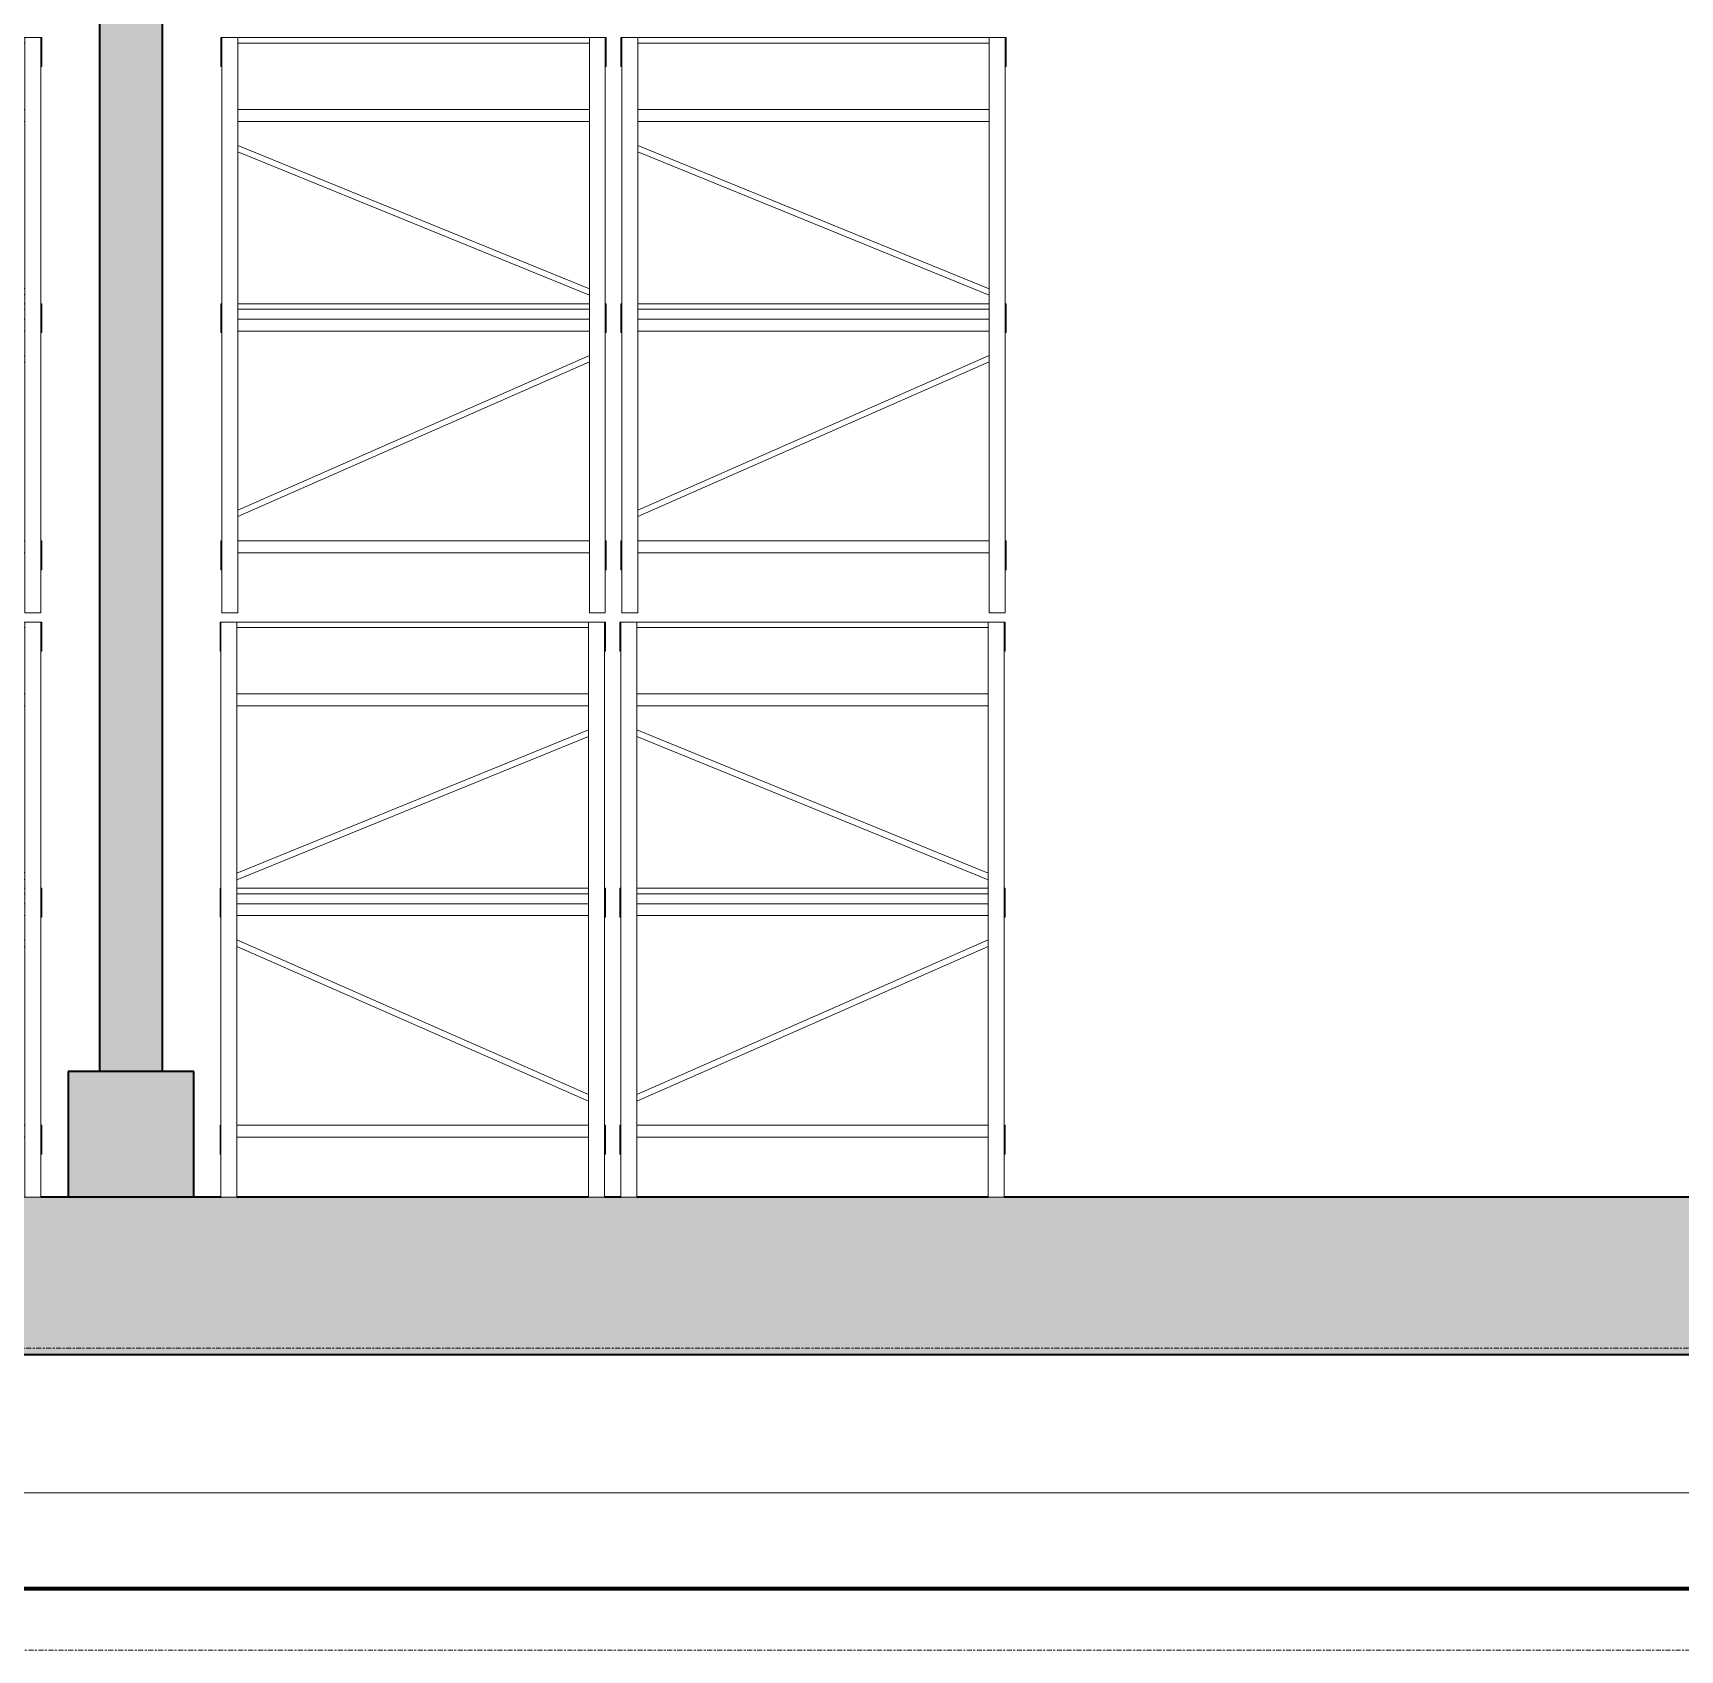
# Model space of a CAD drawing. Header units: centimetres. Extents: x -13689 to 3489, y -437 to 1921.
# Drawn here: x -1578 to -1054, y -50 to 464 of the extents above; entities that cross this region are included whole.
import ezdxf

# ---------------------------------------------------------------- set-up
doc = ezdxf.new("R2010")
doc.units = ezdxf.units.CM
doc.linetypes.add('Centre', pattern=[3.175, 0.635, -0.475, 1.59, -0.475])
for name, color, linetype, lineweight in [('A-FLOR', 7, 'Continuous', 9), ('A-FLOR-LEVL', 7, 'Continuous', 9), ('A-FLOR-PATT', 7, 'Continuous', 35), ('A-WALL', 7, 'Continuous', 9), ('A-WALL-PATT', 7, 'Continuous', 35), ('C-BLDG-PADS', 7, 'Continuous', 9), ('C-TOPO', 7, 'Continuous', 9), ('I-WALL', 7, 'Continuous', 9), ('Q-SPCQ', 7, 'Continuous', 9)]:
    doc.layers.add(name, color=color, linetype=linetype, lineweight=lineweight)

# ---------------------------------------------------------------- blocks, each defined once
blk = doc.blocks.new('PQ_RVR_EST-01_ZZ_ZZ_MO_T_A_rvt-2-Sección 3-2')
at = {"layer": 'A-FLOR-PATT', "lineweight": 9, "true_color": 0x9a9a9a}
blk.add_hatch(color=253, dxfattribs=at).paths.add_polyline_path([(2109.22, 44), (2109.22, 94), (-4380.02, 94), (-4380.02, 44), (2057.62, 44)])
at = {"layer": 'A-FLOR', "lineweight": 35}
for p, q in [((-651.23, 94), (-708.5, 94)), ((-534.39, 94), (-646.15, 94)), ((-524.11, 94), (-529.31, 94)), ((-407.27, 94), (-519.03, 94)), ((-82.52, 94), (-402.19, 94)), ((-4380.02, 44), (1957.62, 44))]:
    blk.add_line(p, q, dxfattribs=at)
blk = doc.blocks.new('RVR-Rack Almacenamiento - Default-1745759-Sección 3-2')
at = {"layer": 'Q-SPCQ', "color": 253, "true_color": 0xaaaaaa}
for p, q in [((-830.74, 276.88), (-830.42, 276.88)), ((-830.74, 267.67), (-830.74, 276.88)), ((-830.42, 276.88), (-825.34, 276.88)), ((-830.42, 94), (-830.42, 276.88)), ((-825.34, 276.88), (-713.58, 276.88)), ((-825.34, 276.88), (-825.34, 94)), ((-713.58, 275.13), (-825.34, 275.13)), ((-713.58, 276.88), (-708.5, 276.88)), ((-713.58, 94), (-713.58, 276.88)), ((-708.5, 276.88), (-708.19, 276.88)), ((-708.5, 276.88), (-708.5, 94)), ((-708.19, 276.88), (-708.19, 267.67)), ((-830.42, 267.67), (-830.74, 267.67)), ((-708.19, 267.67), (-708.5, 267.67)), ((-825.34, 254.02), (-713.58, 254.02)), ((-713.58, 250.21), (-825.34, 250.21)), ((-713.58, 197.03), (-825.34, 242.58)), ((-713.58, 194.97), (-825.34, 240.53)), ((-830.74, 192.27), (-830.42, 192.27)), ((-830.74, 183.06), (-830.74, 192.27)), ((-825.34, 192.27), (-713.58, 192.27)), ((-713.58, 190.52), (-825.34, 190.52)), ((-708.5, 192.27), (-708.19, 192.27)), ((-708.19, 192.27), (-708.19, 183.06)), ((-825.34, 187.34), (-713.58, 187.34)), ((-713.58, 183.53), (-825.34, 183.53)), ((-830.42, 183.06), (-830.74, 183.06)), ((-708.19, 183.06), (-708.5, 183.06)), ((-825.34, 126.64), (-713.58, 175.84)), ((-825.34, 124.56), (-713.58, 173.76)), ((-830.74, 116.86), (-830.42, 116.86)), ((-830.74, 107.65), (-830.74, 116.86)), ((-825.34, 116.86), (-713.58, 116.86)), ((-708.5, 116.86), (-708.19, 116.86)), ((-708.19, 116.86), (-708.19, 107.65)), ((-713.58, 113.05), (-825.34, 113.05)), ((-830.42, 107.65), (-830.74, 107.65)), ((-708.19, 107.65), (-708.5, 107.65)), ((-825.34, 94), (-830.42, 94)), ((-708.5, 94), (-713.58, 94))]:
    blk.add_line(p, q, dxfattribs=at)
blk = doc.blocks.new('RVR-Rack Almacenamiento - Default-1745858-Sección 3-2')
at = {"layer": 'Q-SPCQ', "color": 253, "true_color": 0xaaaaaa}
for p, q in [((-1333.86, 276.88), (-1333.55, 276.88)), ((-1333.86, 267.67), (-1333.86, 276.88)), ((-1333.55, 276.88), (-1328.47, 276.88)), ((-1333.55, 94), (-1333.55, 276.88)), ((-1328.47, 276.88), (-1216.71, 276.88)), ((-1328.47, 276.88), (-1328.47, 94)), ((-1216.71, 275.13), (-1328.47, 275.13)), ((-1216.71, 276.88), (-1211.63, 276.88)), ((-1216.71, 94), (-1216.71, 276.88)), ((-1211.63, 276.88), (-1211.31, 276.88)), ((-1211.63, 276.88), (-1211.63, 94)), ((-1211.31, 276.88), (-1211.31, 267.67)), ((-1333.55, 267.67), (-1333.86, 267.67)), ((-1211.31, 267.67), (-1211.63, 267.67)), ((-1328.47, 254.02), (-1216.71, 254.02)), ((-1216.71, 250.21), (-1328.47, 250.21)), ((-1216.71, 242.58), (-1328.47, 197.03)), ((-1216.71, 240.53), (-1328.47, 194.97)), ((-1333.86, 192.27), (-1333.55, 192.27)), ((-1333.86, 183.06), (-1333.86, 192.27)), ((-1328.47, 192.27), (-1216.71, 192.27)), ((-1216.71, 190.52), (-1328.47, 190.52)), ((-1211.63, 192.27), (-1211.31, 192.27)), ((-1211.31, 192.27), (-1211.31, 183.06)), ((-1328.47, 187.34), (-1216.71, 187.34)), ((-1216.71, 183.53), (-1328.47, 183.53)), ((-1333.55, 183.06), (-1333.86, 183.06)), ((-1211.31, 183.06), (-1211.63, 183.06)), ((-1328.47, 175.84), (-1216.71, 126.64)), ((-1328.47, 173.76), (-1216.71, 124.56)), ((-1333.86, 116.86), (-1333.55, 116.86)), ((-1333.86, 107.65), (-1333.86, 116.86)), ((-1328.47, 116.86), (-1216.71, 116.86)), ((-1211.63, 116.86), (-1211.31, 116.86)), ((-1211.31, 116.86), (-1211.31, 107.65)), ((-1216.71, 113.05), (-1328.47, 113.05)), ((-1333.55, 107.65), (-1333.86, 107.65)), ((-1211.31, 107.65), (-1211.63, 107.65)), ((-1328.47, 94), (-1333.55, 94)), ((-1211.63, 94), (-1216.71, 94))]:
    blk.add_line(p, q, dxfattribs=at)

msp = doc.modelspace()

# ---------------------------------------------------------------- hatches: boundary and pattern name
at = {"layer": 'A-FLOR-PATT', "lineweight": 9, "true_color": 0x9a9a9a}
msp.add_hatch(color=253, dxfattribs=at).paths.add_polyline_path([(1190.493, 44), (1190.493, 94), (-5247.138, 94), (-5247.138, 44), (1147.772, 44)])
at = {"layer": 'A-WALL-PATT', "lineweight": 9, "true_color": 0x9a9a9a}
for points in [[(-1536.991, 134), (-1536.991, 1027), (-1556.991, 1027), (-1556.991, 134), (-1545.79, 134)], [(-1526.991, 94), (-1526.991, 134), (-1566.991, 134), (-1566.991, 94), (-1545.79, 94)]]:
    msp.add_hatch(color=253, dxfattribs=at).paths.add_polyline_path(points)

# ---------------------------------------------------------------- linework, layer by layer
at = {"layer": 'A-FLOR', "lineweight": 35}
for p, q in [((-1518.356, 94), (-1575.627, 94)), ((-1401.516, 94), (-1513.276, 94)), ((-1391.236, 94), (-1396.436, 94)), ((-1274.396, 94), (-1386.156, 94)), ((-949.647, 94), (-1269.316, 94)), ((-5247.138, 44), (1090.493, 44))]:
    msp.add_line(p, q, dxfattribs=at)
at = {"layer": 'A-FLOR-LEVL', "color": 253, "linetype": 'Centre', "true_color": 0xaaaaaa}
for p, q in [((-5531.107, 94), (1483.786, 94)), ((-5531.107, 46.025), (1610.786, 46.025)), ((-5531.107, 0), (1483.786, 0)), ((1610.786, -50), (-5531.107, -50))]:
    msp.add_line(p, q, dxfattribs=at)
at = {"layer": 'A-WALL', "lineweight": 35}
for p, q in [((-1526.991, 134), (-1566.991, 134)), ((-1566.991, 134), (-1566.991, 94)), ((-1526.991, 94), (-1526.991, 134))]:
    msp.add_line(p, q, dxfattribs=at)
at = {"layer": 'C-BLDG-PADS', "color": 253, "lineweight": 18, "true_color": 0xaaaaaa}
for p, q in [((1190.493, 0), (-5247.138, 0)), ((-5247.138, -30.48), (1190.493, -30.48))]:
    msp.add_line(p, q, dxfattribs=at)
at = {"layer": 'C-TOPO', "color": 253, "lineweight": 70, "true_color": 0xaaaaaa}
for p, q in [((-1570.027, -30.496), (-2022.244, -30.496)), ((-1561.86, -30.496), (-1570.027, -30.496)), ((-1207.954, -30.496), (-1561.86, -30.496)), ((-5.948, -30.496), (-1207.954, -30.496))]:
    msp.add_line(p, q, dxfattribs=at)
at = {"layer": 'C-TOPO', "color": 253, "true_color": 0xaaaaaa}
for p, q in [((-1570.027, -30.496), (-2022.244, -30.496)), ((-1570.027, -30.496), (-1561.86, -30.496)), ((-1561.86, -30.496), (-1207.954, -30.496)), ((-5.948, -30.496), (-1207.954, -30.496))]:
    msp.add_line(p, q, dxfattribs=at)
at = {"layer": 'I-WALL', "lineweight": 35}
for p, q in [((-1556.991, 1027), (-1556.991, 134)), ((-1536.991, 134), (-1536.991, 1027))]:
    msp.add_line(p, q, dxfattribs=at)

# ---------------------------------------------------------------- block references
at = {"lineweight": 5}
msp.add_blockref('PQ_RVR_EST-01_ZZ_ZZ_MO_T_A_rvt-2-Sección 3-2', (-867.123, 0), dxfattribs=at)
at = {"layer": 'Q-SPCQ', "color": 253, "true_color": 0xaaaaaa}
for name, p in [('RVR-Rack Almacenamiento - Default-1745759-Sección 3-2', (-867.168, 185.865)), ('RVR-Rack Almacenamiento - Default-1745759-Sección 3-2', (-687.63, 185.865)), ('RVR-Rack Almacenamiento - Default-1745759-Sección 3-2', (-560.472, 185.865)), ('RVR-Rack Almacenamiento - Default-1745759-Sección 3-2', (-867.123, 0)), ('RVR-Rack Almacenamiento - Default-1745858-Sección 3-2', (-184.811, 0)), ('RVR-Rack Almacenamiento - Default-1745759-Sección 3-2', (-560.813, 0))]:
    msp.add_blockref(name, p, dxfattribs=at)

doc.saveas('drawing.dxf')
